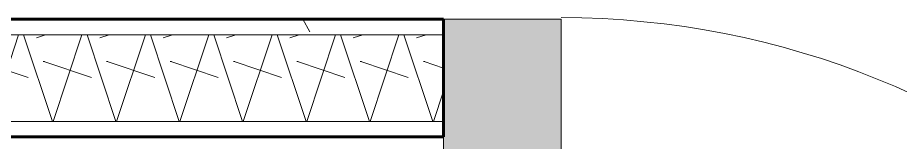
# Model space of a CAD drawing. Header units: inches. Extents: x -4169 to -1846, y 9706 to 12377.
# Drawn here: x -3811.88 to -3776.22, y 10392.39 to 10397.43 of the extents above; entities that cross this region are included whole.
import ezdxf

# ---------------------------------------------------------------- set-up
doc = ezdxf.new("R2010")
doc.units = ezdxf.units.IN
doc.header["$MEASUREMENT"] = 0
for name, color, linetype, lineweight in [('0-1', 7, 'Continuous', 5), ('0-2', 10, 'Continuous', 18), ('A-DOOR-1', 7, 'Continuous', 9), ('A-DOOR-2', 50, 'Continuous', 30), ('A-WALL-1', 8, 'Continuous', 5), ('A-WALL-4', 250, 'Continuous', 60), ('A-WALL-5', 10, 'Continuous', 18), ('A-WALL-PATT-1', 7, 'Continuous', 9), ('A-WALL-PATT-2', 253, 'Continuous', 9)]:
    doc.layers.add(name, color=color, linetype=linetype, lineweight=lineweight)

# ---------------------------------------------------------------- blocks, each defined once
blk = doc.blocks.new('SWING - SINGLE - FLUSH - 30_ x 80_ - OFFSET PIVOT DOOR AT MAGIC PAK AND WASHER_DRYER-2632547-ENLARGED RCP - 1ST FLOOR PLAN')
at = {"layer": 'A-DOOR-1'}
blk.add_arc((17, 2.375), 34.067, 93.3657, 180, dxfattribs=at)
at = {"layer": 'A-DOOR-2'}
for p, q in [((15, 2.375), (15, 36.383)), ((17, 36.383), (15, 36.383)), ((17, 2.375), (17, 36.383)), ((17, 2.375), (15, 2.375))]:
    blk.add_line(p, q, dxfattribs=at)
blk = doc.blocks.new('CTR - 1st Phase - Unit Layouts_rvt-1-ENLARGED RCP - 1ST FLOOR PLAN')
at = {"layer": 'A-WALL-1'}
for points in [[(-3794.674, 10392.61), (-3789.924, 10392.61), (-3789.924, 10397.36), (-3794.674, 10397.36), (-3794.674, 10393.235)], [(-3794.049, 10363.36), (-3789.924, 10363.36), (-3789.924, 10392.61), (-3794.674, 10392.61), (-3794.674, 10363.36)]]:
    blk.add_hatch(color=256, dxfattribs=at).paths.add_polyline_path(points, flags=0)
at = {"layer": 'A-WALL-PATT-1'}
h = blk.add_hatch(dxfattribs=at)
h.set_pattern_fill('FP_1', color=256, style=0, pattern_type=2)
h.set_pattern_definition([(0, (0, 0), (20.48, 5.12), [0.845, -14.515, 0.845, -14.515, -81.92]), (0, (0, 0), (20.48, 5.12), [-30.72, 0.845, -29.875, 0.845, -14.515, -35.84]), (0, (0, 0), (20.48, 5.12), [-76.8, 0.845, -9.395, 0.845, -24.755]), (120, (7.68, 2.56), (-14.67405, 15.1762003), [0.845, -14.515, 0.845, -14.515, -81.92]), (120, (7.68, 2.56), (-14.67405, 15.1762003), [-30.72, 0.845, -29.875, 0.845, -14.515, -35.84]), (120, (7.68, 2.56), (-14.67405, 15.1762003), [-76.8, 0.845, -9.395, 0.845, -24.755]), (240, (10.24, 12.8), (-5.80595, -20.2962003), [0.845, -14.515, 0.845, -14.515, -81.92]), (240, (10.24, 12.8), (-5.80595, -20.2962003), [-30.72, 0.845, -29.875, 0.845, -14.515, -35.84]), (240, (10.24, 12.8), (-5.80595, -20.2962003), [-76.8, 0.845, -9.395, 0.845, -24.755])])
h.paths.add_polyline_path([(-3803.04, 10396.735), (-3794.674, 10396.735), (-3794.674, 10397.36), (-3822.824, 10397.36), (-3822.824, 10396.735), (-3805.291, 10396.735)], flags=0)
at = {"layer": 'A-WALL-PATT-2'}
h = blk.add_hatch(dxfattribs=at)
h.set_pattern_fill('FP_2', color=256, style=0, pattern_type=2)
h.set_pattern_definition([(161.57, (0.32, 0.32), (-2.560496185, -0.000537386), [0, -18.214, 2.022, 0]), (18.43, (-0.32, 0.32), (-2.560496185, 0.000537386), [0, -18.214, 2.022, 0]), (108.43, (0.32, 0.32), (1.27922091, -6.400876726), [6.07, -14.166]), (71.57, (-0.32, 0.32), (1.27922091, 6.400876726), [6.07, -14.166])])
h.paths.add_polyline_path([(-3803.04, 10393.235), (-3794.674, 10393.235), (-3794.674, 10396.735), (-3822.824, 10396.735), (-3822.824, 10393.235), (-3805.291, 10393.235)], flags=0)
at = {"layer": 'A-WALL-4'}
for p, q in [((-3822.824, 10397.36), (-3794.674, 10397.36)), ((-3794.674, 10397.36), (-3794.674, 10392.61)), ((-3794.674, 10392.61), (-3822.824, 10392.61))]:
    blk.add_line(p, q, dxfattribs=at)
at = {"layer": 'A-WALL-5'}
for p, q in [((-3789.924, 10397.36), (-3794.674, 10397.36)), ((-3789.924, 10392.61), (-3789.924, 10397.36)), ((-3822.824, 10396.735), (-3794.674, 10396.735)), ((-3822.824, 10393.235), (-3794.674, 10393.235)), ((-3794.674, 10392.61), (-3794.674, 10363.36)), ((-3789.924, 10363.36), (-3789.924, 10392.61))]:
    blk.add_line(p, q, dxfattribs=at)
at = {"layer": '0-2', "rotation": 269.9999999999992}
blk.add_blockref('SWING - SINGLE - FLUSH - 30_ x 80_ - OFFSET PIVOT DOOR AT MAGIC PAK AND WASHER_DRYER-2632547-ENLARGED RCP - 1ST FLOOR PLAN', (-3792.299, 10380.36), dxfattribs=at)

msp = doc.modelspace()

# ---------------------------------------------------------------- block references
at = {"layer": '0-1'}
msp.add_blockref('CTR - 1st Phase - Unit Layouts_rvt-1-ENLARGED RCP - 1ST FLOOR PLAN', (0, 0), dxfattribs=at)

doc.saveas('drawing.dxf')
